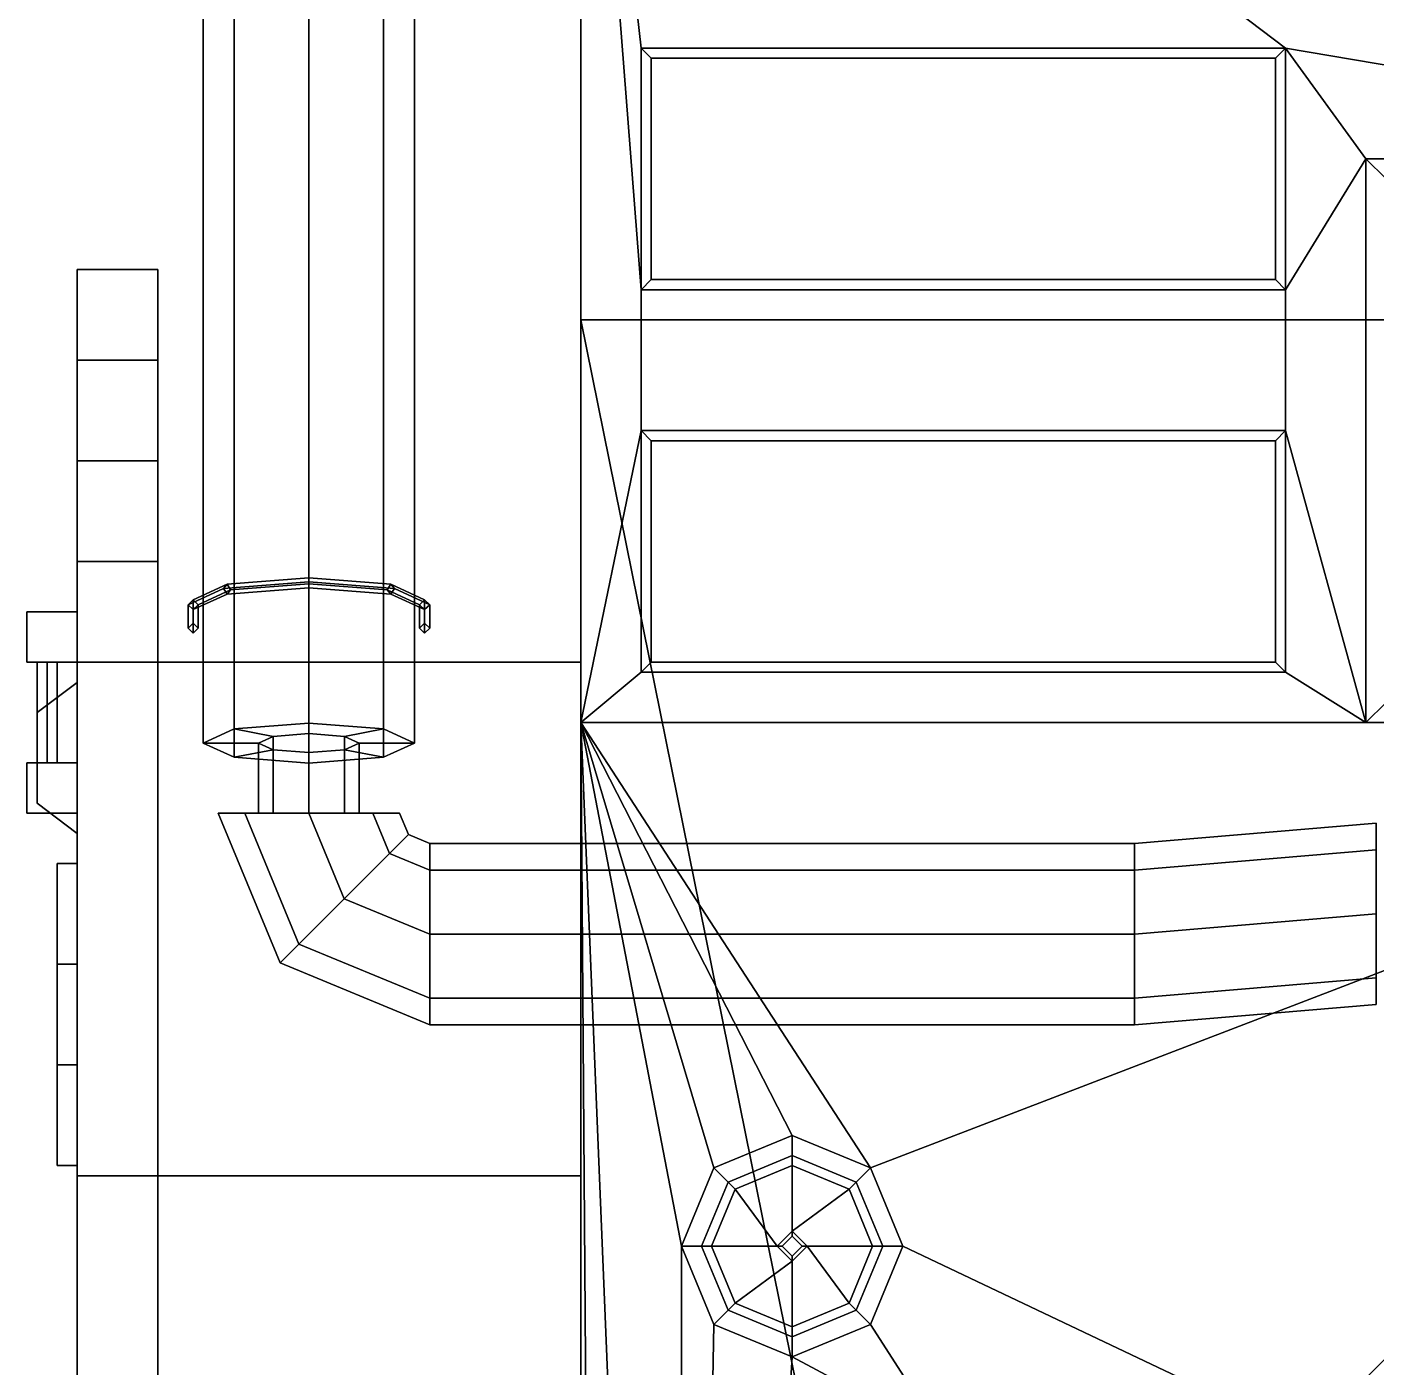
# Model space of a CAD drawing. Extents: x -1.27 to 1.27, y -2.88 to 3.46.
# Drawn here: x -1.27 to 0.07, y 1.37 to 2.701 of the extents above; entities that cross this region are included whole.
import ezdxf

# ---------------------------------------------------------------- set-up
doc = ezdxf.new("R2010")
doc.units = 0
doc.layers.get('0').update_dxf_attribs({"linetype": 'CONTINUOUS'})

msp = doc.modelspace()

# ---------------------------------------------------------------- linework, layer by layer
for points in [[(-1.0642, 3.2606, 1.6571), (-1.095, 3.2465, 1.5842), (-1.095, 1.9896, 1.8262), (-1.0642, 2.0037, 1.8991)], [(-0.99, 3.2664, 1.6873), (-1.0642, 3.2606, 1.6571), (-1.0642, 2.0037, 1.8991), (-0.99, 2.0095, 1.9293)], [(-0.9158, 3.2606, 1.6571), (-0.99, 3.2664, 1.6873), (-0.99, 2.0095, 1.9293), (-0.9158, 2.0037, 1.8991)], [(-0.885, 3.2465, 1.5842), (-0.9158, 3.2606, 1.6571), (-0.9158, 2.0037, 1.8991), (-0.885, 1.9896, 1.8262)], [(-1.095, 3.2465, 1.5842), (-1.0642, 3.2325, 1.5113), (-1.0642, 1.9756, 1.7533), (-1.095, 1.9896, 1.8262)], [(-0.9158, 3.2325, 1.5113), (-0.885, 3.2465, 1.5842), (-0.885, 1.9896, 1.8262), (-0.9158, 1.9756, 1.7533)], [(-1.0642, 3.2325, 1.5113), (-0.99, 3.2267, 1.4811), (-0.99, 1.9698, 1.7231), (-1.0642, 1.9756, 1.7533)], [(-0.99, 3.2267, 1.4811), (-0.9158, 3.2325, 1.5113), (-0.9158, 1.9756, 1.7533), (-0.99, 1.9698, 1.7231)], [(0.63, 2.57, 1.574), (0.72, 3.21, 1.43), (-0.72, 3.21, 1.43), (-0.02, 2.68, 1.5492)], [(-0.72, 3.21, 1.43), (-0.72, 3.21, 0.65), (-0.72, 2.91, 0.35), (-0.72, 2.41, 0.3)], [(-0.72, 2.07, 1.31), (-0.72, 3.21, 1.43), (-0.72, 2.41, 0.3), (-0.72, 2.07, 0.398)], [(-0.72, 2.01, 1.7), (-0.72, 3.21, 1.43), (-0.72, 2.07, 1.31), (-0.72, 1.56, 1.43)], [(-0.02, 2.68, 1.5492), (-0.72, 3.21, 1.43), (-0.72, 3.21, 1.43), (-0.66, 2.68, 1.5492)], [(-0.72, 3.21, 1.43), (-0.72, 3.21, 1.43), (-0.66, 2.44, 1.6032), (-0.66, 2.68, 1.5492)], [(-0.72, 3.21, 1.43), (-0.72, 2.01, 1.7), (-0.66, 2.3, 1.6347), (-0.66, 2.44, 1.6032)], [(0.72, 2.91, 0.35), (0.72, 2.41, 0.3), (-0.72, 2.41, 0.3), (-0.72, 2.91, 0.35)], [(-0.03, 2.67, 1.5845), (-0.02, 2.68, 1.5492), (-0.66, 2.68, 1.5492), (-0.65, 2.67, 1.5845)], [(-0.66, 2.68, 1.5492), (-0.66, 2.44, 1.6032), (-0.65, 2.45, 1.6345), (-0.65, 2.67, 1.5845)], [(-0.03, 2.45, 1.6345), (-0.02, 2.44, 1.6032), (-0.02, 2.68, 1.5492), (-0.03, 2.67, 1.5845)], [(-0.02, 2.44, 1.6032), (0.06, 2.57, 1.574), (0.06, 2.57, 1.574), (-0.02, 2.68, 1.5492)], [(0.06, 2.57, 1.574), (0.63, 2.57, 1.574), (0.63, 2.57, 1.574), (-0.02, 2.68, 1.5492)], [(-0.65, 2.67, 1.5845), (-0.65, 2.45, 1.6345), (-0.03, 2.45, 1.6345), (-0.03, 2.67, 1.5845)], [(-0.02, 2.44, 1.6032), (-0.02, 2.3, 1.6347), (0.06, 2.01, 1.7), (0.06, 2.57, 1.574)], [(0.06, 2.57, 1.574), (0.06, 2.01, 1.7), (0.08, 2.03, 1.72), (0.08, 2.55, 1.61)], [(0.61, 2.55, 1.61), (0.63, 2.57, 1.574), (0.06, 2.57, 1.574), (0.08, 2.55, 1.61)], [(-1.14, 2.46, 0.36), (-1.14, 2.37, 0.26), (-1.22, 2.37, 0.26), (-1.22, 2.46, 0.36)], [(-1.14, 2.27, 0.54), (-1.14, 2.46, 0.37), (-1.22, 2.46, 0.37), (-1.22, 2.27, 0.54)], [(-1.14, 2.46, 0.37), (-1.14, 2.46, 0.36), (-1.22, 2.46, 0.36), (-1.22, 2.46, 0.37)], [(-1.22, 2.46, 0.37), (-1.22, 2.46, 0.36), (-1.22, 2.37, 0.26), (-1.22, 2.27, 0.54)], [(-1.14, 2.07, 0.398), (-1.14, 2.46, 0.37), (-1.14, 2.27, 0.54), (-1.14, 2.17, 0.54)], [(-1.14, 2.07, 0.398), (-1.14, 2.37, 0.26), (-1.14, 2.46, 0.36), (-1.14, 2.46, 0.37)], [(-0.65, 2.45, 1.6345), (-0.66, 2.44, 1.6032), (-0.02, 2.44, 1.6032), (-0.03, 2.45, 1.6345)], [(-0.66, 2.44, 1.6032), (-0.66, 2.3, 1.6347), (-0.02, 2.3, 1.6347), (-0.02, 2.44, 1.6032)], [(0.12, -1.74, 0.3), (-0.72, 2.41, 0.3), (0.72, 2.41, 0.3), (0.72, -1.74, 0.3)], [(-0.72, -1.81, 0.398), (-0.72, 2.07, 0.398), (-0.72, 2.41, 0.3), (-0.72, -2.26, 0.3)], [(-0.72, -2.26, 0.3), (-0.72, 2.41, 0.3), (0.12, -1.74, 0.3), (0.12, -2.26, 0.3)], [(-1.14, 2.37, 0.26), (-1.14, -2.24, 0.26), (-1.22, -2.24, 0.26), (-1.22, 2.37, 0.26)], [(-1.22, 2.37, 0.26), (-1.22, -2.24, 0.26), (-1.22, -1.79, 0.3), (-1.22, 1.87, 0.3)], [(-1.22, 2.17, 0.54), (-1.22, 2.37, 0.26), (-1.22, 1.87, 0.3), (-1.22, 1.87, 0.47)], [(-1.22, 2.17, 0.54), (-1.22, 2.27, 0.54), (-1.22, 2.37, 0.26)], [(-1.14, 2.07, 0.398), (-1.14, -1.81, 0.398), (-1.14, -2.24, 0.26), (-1.14, 2.37, 0.26)], [(-0.72, 2.01, 1.7), (-0.72, 2.01, 1.7), (-0.66, 2.06, 1.6887), (-0.66, 2.3, 1.6347)], [(-0.66, 2.3, 1.6347), (-0.66, 2.06, 1.6887), (-0.65, 2.07, 1.72), (-0.65, 2.29, 1.67)], [(-0.03, 2.29, 1.67), (-0.02, 2.3, 1.6347), (-0.66, 2.3, 1.6347), (-0.65, 2.29, 1.67)], [(-0.03, 2.07, 1.72), (-0.02, 2.06, 1.6887), (-0.02, 2.3, 1.6347), (-0.03, 2.29, 1.67)], [(-0.02, 2.06, 1.6887), (0.06, 2.01, 1.7), (0.06, 2.01, 1.7), (-0.02, 2.3, 1.6347)], [(-0.65, 2.29, 1.67), (-0.65, 2.07, 1.72), (-0.03, 2.07, 1.72), (-0.03, 2.29, 1.67)], [(-1.14, 2.17, 0.54), (-1.14, 2.27, 0.54), (-1.22, 2.27, 0.54), (-1.22, 2.17, 0.54)], [(-1.14, 2.17, 1.21), (-1.14, 2.17, 0.54), (-1.22, 2.17, 0.54), (-1.22, 2.17, 1.21)], [(-1.14, 2.07, 1.31), (-1.14, 2.17, 1.21), (-1.22, 2.17, 1.21), (-1.22, 2.07, 1.31)], [(-1.22, 2.07, 0.6), (-1.22, 2.12, 0.6), (-1.22, 2.17, 0.54), (-1.22, 1.87, 0.47)], [(-1.22, 2.17, 1.21), (-1.22, 2.17, 0.54), (-1.22, 2.12, 0.6), (-1.22, 2.12, 0.8)], [(-1.22, 2.05, 1.16), (-1.22, 2.17, 1.21), (-1.22, 2.12, 0.8), (-1.22, 2.07, 0.8)], [(-1.22, 2.07, 1.31), (-1.22, 2.17, 1.21), (-1.22, 2.05, 1.16), (-1.22, 2.05, 1.28)], [(-1.14, 2.07, 0.398), (-1.14, 2.17, 0.54), (-1.14, 2.17, 1.21), (-1.14, 2.07, 1.31)], [(-1.105, 2.132, 1.7988), (-1.11, 2.1271, 1.7997), (-1.0749, 2.1432, 1.8831), (-1.0713, 2.1474, 1.8786)], [(-1.1, 2.1271, 1.7997), (-1.105, 2.132, 1.7988), (-1.0713, 2.1474, 1.8786), (-1.0678, 2.1418, 1.8761)], [(-1.0713, 2.1474, 1.8786), (-1.0749, 2.1432, 1.8831), (-0.99, 2.1498, 1.9176), (-0.99, 2.1538, 1.9117)], [(-1.0749, 2.1432, 1.8831), (-1.0713, 2.1376, 1.8805), (-0.99, 2.1439, 1.9136), (-0.99, 2.1498, 1.9176)], [(-1.0678, 2.1418, 1.8761), (-1.0713, 2.1474, 1.8786), (-0.99, 2.1538, 1.9117), (-0.99, 2.1479, 1.9078)], [(-1.0713, 2.1376, 1.8805), (-1.0678, 2.1418, 1.8761), (-0.99, 2.1479, 1.9078), (-0.99, 2.1439, 1.9136)], [(-0.99, 2.1479, 1.9078), (-0.99, 2.1538, 1.9117), (-0.9087, 2.1474, 1.8786), (-0.9122, 2.1418, 1.8761)], [(-0.99, 2.1538, 1.9117), (-0.99, 2.1498, 1.9176), (-0.9051, 2.1432, 1.8831), (-0.9087, 2.1474, 1.8786)], [(-0.99, 2.1498, 1.9176), (-0.99, 2.1439, 1.9136), (-0.9087, 2.1376, 1.8805), (-0.9051, 2.1432, 1.8831)], [(-0.99, 2.1439, 1.9136), (-0.99, 2.1479, 1.9078), (-0.9122, 2.1418, 1.8761), (-0.9087, 2.1376, 1.8805)], [(-0.9122, 2.1418, 1.8761), (-0.9087, 2.1474, 1.8786), (-0.875, 2.132, 1.7988), (-0.88, 2.1271, 1.7997)], [(-0.9087, 2.1474, 1.8786), (-0.9051, 2.1432, 1.8831), (-0.87, 2.1271, 1.7997), (-0.875, 2.132, 1.7988)], [(-1.11, 2.1271, 1.7997), (-1.105, 2.1222, 1.8007), (-1.0713, 2.1376, 1.8805), (-1.0749, 2.1432, 1.8831)], [(-1.105, 2.1087, 1.6778), (-1.11, 2.1038, 1.6789), (-1.11, 2.1271, 1.7997), (-1.105, 2.132, 1.7988)], [(-1.105, 2.1222, 1.8007), (-1.1, 2.1271, 1.7997), (-1.0678, 2.1418, 1.8761), (-1.0713, 2.1376, 1.8805)], [(-1.1, 2.1038, 1.6789), (-1.105, 2.1087, 1.6778), (-1.105, 2.132, 1.7988), (-1.1, 2.1271, 1.7997)], [(-0.9087, 2.1376, 1.8805), (-0.9122, 2.1418, 1.8761), (-0.88, 2.1271, 1.7997), (-0.875, 2.1222, 1.8007)], [(-0.9051, 2.1432, 1.8831), (-0.9087, 2.1376, 1.8805), (-0.875, 2.1222, 1.8007), (-0.87, 2.1271, 1.7997)], [(-0.875, 2.1087, 1.6778), (-0.88, 2.1038, 1.6789), (-0.88, 2.1271, 1.7997), (-0.875, 2.132, 1.7988)], [(-0.87, 2.1038, 1.6789), (-0.875, 2.1087, 1.6778), (-0.875, 2.132, 1.7988), (-0.87, 2.1271, 1.7997)], [(-1.22, 2.07, 0.8), (-1.22, 2.12, 0.8), (-1.27, 2.12, 0.78), (-1.27, 2.07, 0.78)], [(-1.27, 2.07, 0.62), (-1.27, 2.12, 0.62), (-1.22, 2.12, 0.6), (-1.22, 2.07, 0.6)], [(-1.27, 2.12, 0.78), (-1.27, 2.12, 0.62), (-1.27, 2.07, 0.62), (-1.27, 2.07, 0.78)], [(-1.22, 2.12, 0.8), (-1.22, 2.12, 0.6), (-1.27, 2.12, 0.62), (-1.27, 2.12, 0.78)], [(-1.11, 2.1038, 1.6789), (-1.105, 2.099, 1.68), (-1.105, 2.1222, 1.8007), (-1.11, 2.1271, 1.7997)], [(-1.105, 2.099, 1.68), (-1.1, 2.1038, 1.6789), (-1.1, 2.1271, 1.7997), (-1.105, 2.1222, 1.8007)], [(-0.88, 2.1038, 1.6789), (-0.875, 2.099, 1.68), (-0.875, 2.1222, 1.8007), (-0.88, 2.1271, 1.7997)], [(-0.875, 2.099, 1.68), (-0.87, 2.1038, 1.6789), (-0.87, 2.1271, 1.7997), (-0.875, 2.1222, 1.8007)], [(-1.27, 2.07, 0.78), (-1.27, 2.07, 0.62), (-1.22, 2.07, 0.6), (-1.22, 2.07, 0.8)], [(-1.25, 1.97, 0.76), (-1.26, 1.97, 0.77), (-1.26, 2.07, 0.77), (-1.25, 2.07, 0.76)], [(-1.26, 1.97, 0.77), (-1.25, 1.97, 0.78), (-1.25, 2.07, 0.78), (-1.26, 2.07, 0.77)], [(-1.25, 1.97, 0.62), (-1.26, 1.97, 0.63), (-1.26, 2.07, 0.63), (-1.25, 2.07, 0.62)], [(-1.26, 1.97, 0.63), (-1.25, 1.97, 0.64), (-1.25, 2.07, 0.64), (-1.26, 2.07, 0.63)], [(-1.24, 1.97, 0.77), (-1.25, 1.97, 0.76), (-1.25, 2.07, 0.76), (-1.24, 2.07, 0.77)], [(-1.25, 1.97, 0.78), (-1.24, 1.97, 0.77), (-1.24, 2.07, 0.77), (-1.25, 2.07, 0.78)], [(-1.24, 1.97, 0.63), (-1.25, 1.97, 0.62), (-1.25, 2.07, 0.62), (-1.24, 2.07, 0.63)], [(-1.25, 1.97, 0.64), (-1.24, 1.97, 0.63), (-1.24, 2.07, 0.63), (-1.25, 2.07, 0.64)], [(-0.72, 1.56, 1.43), (-0.72, 2.07, 1.31), (-1.22, 2.07, 1.31), (-1.22, 1.56, 1.43)], [(-1.22, 2.07, 0.8), (-1.22, 2.07, 0.6), (-1.22, 1.97, 0.6), (-1.22, 1.97, 0.8)], [(-1.22, 2.07, 0.6), (-1.22, 1.87, 0.47), (-1.22, 1.87, 0.47), (-1.22, 1.97, 0.6)], [(-1.22, 2.05, 1.16), (-1.22, 2.07, 0.8), (-1.22, 1.97, 0.8), (-1.22, 1.9, 1.16)], [(-1.22, 2.05, 1.28), (-1.22, 1.9, 1.28), (-1.22, 1.56, 1.43), (-1.22, 2.07, 1.31)], [(-0.72, 2.07, 1.31), (-0.72, 2.07, 0.398), (-1.14, 2.07, 0.398), (-1.14, 2.07, 1.31)], [(-0.72, 2.07, 0.398), (-0.72, -1.81, 0.398), (-1.14, -1.81, 0.398), (-1.14, 2.07, 0.398)], [(-0.65, 2.07, 1.72), (-0.66, 2.06, 1.6887), (-0.02, 2.06, 1.6887), (-0.03, 2.07, 1.72)], [(-0.66, 2.06, 1.6887), (-0.72, 2.01, 1.7), (0.06, 2.01, 1.7), (-0.02, 2.06, 1.6887)], [(-1.22, 2.05, 1.16), (-1.22, 1.9, 1.16), (-1.26, 1.93, 1.18), (-1.26, 2.02, 1.18)], [(-1.26, 2.02, 1.26), (-1.26, 1.93, 1.26), (-1.22, 1.9, 1.28), (-1.22, 2.05, 1.28)], [(-1.26, 2.02, 1.18), (-1.26, 2.02, 1.26), (-1.22, 2.05, 1.28), (-1.22, 2.05, 1.16)], [(0.08, 2.03, 1.72), (0.06, 2.01, 1.7), (0.63, 2.01, 1.7), (0.61, 2.03, 1.72)], [(-1.26, 1.93, 1.18), (-1.26, 1.93, 1.26), (-1.26, 2.02, 1.26), (-1.26, 2.02, 1.18)], [(-1.0642, 2.0037, 1.8991), (-1.095, 1.9896, 1.8262), (-1.04, 1.9896, 1.8262), (-1.0254, 1.9963, 1.8609)], [(-0.99, 2.0095, 1.9293), (-1.0642, 2.0037, 1.8991), (-1.0254, 1.9963, 1.8609), (-0.99, 1.9991, 1.8753)], [(-0.99, 1.9991, 1.8753), (-1.0254, 1.9963, 1.8609), (-1.0254, 1.92, 1.8654), (-0.99, 1.92, 1.88)], [(-0.9158, 2.0037, 1.8991), (-0.99, 2.0095, 1.9293), (-0.99, 1.9991, 1.8753), (-0.9546, 1.9963, 1.8609)], [(-0.9546, 1.9963, 1.8609), (-0.99, 1.9991, 1.8753), (-0.99, 1.92, 1.88), (-0.9546, 1.92, 1.8654)], [(-0.885, 1.9896, 1.8262), (-0.9158, 2.0037, 1.8991), (-0.9546, 1.9963, 1.8609), (-0.94, 1.9896, 1.8262)], [(-0.72, -1.3, 1.7), (-0.72, 2.01, 1.7), (-0.72, 1.56, 1.43), (-0.72, -0.72, 1.43)], [(-0.72, 2.01, 1.7), (-0.72, 2.01, 1.7), (-0.5878, 1.5678, 1.7), (-0.51, 1.6, 1.7)], [(-0.72, 2.01, 1.7), (-0.72, 2.01, 1.7), (-0.62, 1.49, 1.7), (-0.5878, 1.5678, 1.7)], [(-0.72, 2.01, 1.7), (-0.72, 2.01, 1.7), (-0.51, 1.6, 1.7), (-0.4322, 1.5678, 1.7)], [(-0.72, 2.01, 1.7), (-0.72, 2.01, 1.7), (-0.4322, 1.5678, 1.7), (0.72, 2.01, 1.7)], [(-0.72, 2.01, 1.7), (-0.72, 2.01, 1.7), (-0.621, -0.405, 1.7), (-0.62, 1.49, 1.7)], [(-0.72, 2.01, 1.7), (-0.72, 2.01, 1.7), (-0.7, -0.7, 1.7), (-0.621, -0.405, 1.7)], [(-0.72, 2.01, 1.7), (-0.72, 2.01, 1.7), (-0.72, -1.3, 1.7), (-0.7, -0.7, 1.7)], [(0, 1.3, 1.7), (0.72, 2.01, 1.7), (-0.4322, 1.5678, 1.7), (-0.4, 1.49, 1.7)], [(0.63, 0.67, 1.7), (0.72, 2.01, 1.7), (0, 1.3, 1.7), (0.06, 0.67, 1.7)], [(-1.095, 1.9896, 1.8262), (-1.0642, 1.9756, 1.7533), (-1.0254, 1.983, 1.7915), (-1.04, 1.9896, 1.8262)], [(-1.0254, 1.9963, 1.8609), (-1.04, 1.9896, 1.8262), (-1.04, 1.92, 1.83), (-1.0254, 1.92, 1.8654)], [(-1.04, 1.9896, 1.8262), (-1.0254, 1.983, 1.7915), (-1.0254, 1.92, 1.7946), (-1.04, 1.92, 1.83)], [(-0.94, 1.9896, 1.8262), (-0.9546, 1.9963, 1.8609), (-0.9546, 1.92, 1.8654), (-0.94, 1.92, 1.83)], [(-0.9158, 1.9756, 1.7533), (-0.885, 1.9896, 1.8262), (-0.94, 1.9896, 1.8262), (-0.9546, 1.983, 1.7915)], [(-0.9546, 1.983, 1.7915), (-0.94, 1.9896, 1.8262), (-0.94, 1.92, 1.83), (-0.9546, 1.92, 1.7946)], [(-1.27, 1.97, 0.78), (-1.27, 1.97, 0.62), (-1.27, 1.92, 0.62), (-1.27, 1.92, 0.78)], [(-1.22, 1.92, 0.8), (-1.22, 1.97, 0.8), (-1.27, 1.97, 0.78), (-1.27, 1.92, 0.78)], [(-1.22, 1.97, 0.8), (-1.22, 1.97, 0.6), (-1.27, 1.97, 0.62), (-1.27, 1.97, 0.78)], [(-1.27, 1.92, 0.62), (-1.27, 1.97, 0.62), (-1.22, 1.97, 0.6), (-1.22, 1.92, 0.6)], [(-1.22, 1.92, 0.6), (-1.22, 1.97, 0.6), (-1.22, 1.87, 0.47), (-1.22, 1.57, 0.47)], [(-1.22, 1.9, 1.16), (-1.22, 1.9, 1.16), (-1.22, 1.97, 0.8), (-1.22, 1.92, 0.8)], [(-1.0642, 1.9756, 1.7533), (-0.99, 1.9698, 1.7231), (-0.99, 1.9802, 1.7771), (-1.0254, 1.983, 1.7915)], [(-1.0254, 1.983, 1.7915), (-0.99, 1.9802, 1.7771), (-0.99, 1.92, 1.78), (-1.0254, 1.92, 1.7946)], [(-0.99, 1.9698, 1.7231), (-0.9158, 1.9756, 1.7533), (-0.9546, 1.983, 1.7915), (-0.99, 1.9802, 1.7771)], [(-0.99, 1.9802, 1.7771), (-0.9546, 1.983, 1.7915), (-0.9546, 1.92, 1.7946), (-0.99, 1.92, 1.78)], [(-1.22, 1.9, 1.16), (-1.22, 1.9, 1.28), (-1.26, 1.93, 1.26), (-1.26, 1.93, 1.18)], [(-1.27, 1.92, 0.78), (-1.27, 1.92, 0.62), (-1.22, 1.92, 0.6), (-1.22, 1.92, 0.8)], [(-1.22, 1.92, 0.8), (-1.22, 1.92, 0.6), (-1.22, 1.57, 0.47), (-1.22, 1.36, 0.61)], [(-1.22, 1.92, 0.8), (-1.22, 1.36, 0.61), (-1.22, 1.36, 1.36), (-1.22, 1.9, 1.16)], [(-1.0185, 1.7715, 1.8), (-0.9999, 1.7901, 1.8636), (-1.0536, 1.92, 1.8636), (-1.08, 1.92, 1.8)], [(-0.9999, 1.7901, 1.7364), (-1.0185, 1.7715, 1.8), (-1.08, 1.92, 1.8), (-1.0536, 1.92, 1.7364)], [(-1.0254, 1.92, 1.8654), (-1.04, 1.92, 1.83), (-1.08, 1.92, 1.8), (-1.0536, 1.92, 1.8636)], [(-1.04, 1.92, 1.83), (-1.0254, 1.92, 1.7946), (-1.0536, 1.92, 1.7364), (-1.08, 1.92, 1.8)], [(-0.9999, 1.7901, 1.8636), (-0.9549, 1.8351, 1.89), (-0.99, 1.92, 1.89), (-1.0536, 1.92, 1.8636)], [(-0.9549, 1.8351, 1.71), (-0.9999, 1.7901, 1.7364), (-1.0536, 1.92, 1.7364), (-0.99, 1.92, 1.71)], [(-0.99, 1.92, 1.88), (-1.0254, 1.92, 1.8654), (-1.0536, 1.92, 1.8636), (-0.99, 1.92, 1.89)], [(-1.0254, 1.92, 1.7946), (-0.99, 1.92, 1.78), (-0.99, 1.92, 1.71), (-1.0536, 1.92, 1.7364)], [(-0.9549, 1.8351, 1.89), (-0.9099, 1.8801, 1.8636), (-0.9264, 1.92, 1.8636), (-0.99, 1.92, 1.89)], [(-0.9099, 1.8801, 1.7364), (-0.9549, 1.8351, 1.71), (-0.99, 1.92, 1.71), (-0.9264, 1.92, 1.7364)], [(-0.99, 1.92, 1.78), (-0.9546, 1.92, 1.7946), (-0.9264, 1.92, 1.7364), (-0.99, 1.92, 1.71)], [(-0.9546, 1.92, 1.8654), (-0.99, 1.92, 1.88), (-0.99, 1.92, 1.89), (-0.9264, 1.92, 1.8636)], [(-0.9546, 1.92, 1.7946), (-0.94, 1.92, 1.83), (-0.9, 1.92, 1.8), (-0.9264, 1.92, 1.7364)], [(-0.94, 1.92, 1.83), (-0.9546, 1.92, 1.8654), (-0.9264, 1.92, 1.8636), (-0.9, 1.92, 1.8)], [(-0.9099, 1.8801, 1.8636), (-0.8912, 1.8988, 1.8), (-0.9, 1.92, 1.8), (-0.9264, 1.92, 1.8636)], [(-0.8912, 1.8988, 1.8), (-0.9099, 1.8801, 1.7364), (-0.9264, 1.92, 1.7364), (-0.9, 1.92, 1.8)], [(0.07, 1.8836, 1.8636), (0.07, 1.91, 1.8), (-0.17, 1.89, 1.8), (-0.17, 1.8636, 1.8636)], [(0.07, 1.91, 1.8), (0.07, 1.8836, 1.7364), (-0.17, 1.8636, 1.7364), (-0.17, 1.89, 1.8)], [(-1.22, 1.9, 1.16), (-1.22, 1.36, 1.36), (-1.22, 1.56, 1.43), (-1.22, 1.9, 1.28)], [(-0.87, 1.8636, 1.8636), (-0.87, 1.89, 1.8), (-0.8912, 1.8988, 1.8), (-0.9099, 1.8801, 1.8636)], [(-0.87, 1.89, 1.8), (-0.87, 1.8636, 1.7364), (-0.9099, 1.8801, 1.7364), (-0.8912, 1.8988, 1.8)], [(-0.17, 1.8636, 1.8636), (-0.17, 1.89, 1.8), (-0.87, 1.89, 1.8), (-0.87, 1.8636, 1.8636)], [(-0.17, 1.89, 1.8), (-0.17, 1.8636, 1.7364), (-0.87, 1.8636, 1.7364), (-0.87, 1.89, 1.8)], [(-0.87, 1.8, 1.89), (-0.87, 1.8636, 1.8636), (-0.9099, 1.8801, 1.8636), (-0.9549, 1.8351, 1.89)], [(-0.87, 1.8636, 1.7364), (-0.87, 1.8, 1.71), (-0.9549, 1.8351, 1.71), (-0.9099, 1.8801, 1.7364)], [(0.07, 1.82, 1.89), (0.07, 1.8836, 1.8636), (-0.17, 1.8636, 1.8636), (-0.17, 1.8, 1.89)], [(0.07, 1.8836, 1.7364), (0.07, 1.82, 1.71), (-0.17, 1.8, 1.71), (-0.17, 1.8636, 1.7364)], [(-1.22, 1.57, 0.47), (-1.22, 1.87, 0.47), (-1.24, 1.87, 0.47), (-1.24, 1.57, 0.47)], [(-1.22, 1.87, 0.47), (-1.22, 1.87, 0.3), (-1.24, 1.87, 0.3), (-1.24, 1.87, 0.47)], [(-1.22, 1.87, 0.3), (-1.22, 1.77, 0.3), (-1.24, 1.77, 0.3), (-1.24, 1.87, 0.3)], [(-1.24, 1.57, 0.47), (-1.24, 1.87, 0.47), (-1.24, 1.77, 0.34), (-1.24, 1.67, 0.34)], [(-1.24, 1.87, 0.3), (-1.24, 1.77, 0.3), (-1.24, 1.77, 0.34), (-1.24, 1.87, 0.47)], [(-0.17, 1.8, 1.89), (-0.17, 1.8636, 1.8636), (-0.87, 1.8636, 1.8636), (-0.87, 1.8, 1.89)], [(-0.17, 1.8636, 1.7364), (-0.17, 1.8, 1.71), (-0.87, 1.8, 1.71), (-0.87, 1.8636, 1.7364)], [(-0.87, 1.7364, 1.8636), (-0.87, 1.8, 1.89), (-0.9549, 1.8351, 1.89), (-0.9999, 1.7901, 1.8636)], [(-0.87, 1.8, 1.71), (-0.87, 1.7364, 1.7364), (-0.9999, 1.7901, 1.7364), (-0.9549, 1.8351, 1.71)], [(0.07, 1.7564, 1.8636), (0.07, 1.82, 1.89), (-0.17, 1.8, 1.89), (-0.17, 1.7364, 1.8636)], [(0.07, 1.82, 1.71), (0.07, 1.7564, 1.7364), (-0.17, 1.7364, 1.7364), (-0.17, 1.8, 1.71)], [(-0.17, 1.7364, 1.8636), (-0.17, 1.8, 1.89), (-0.87, 1.8, 1.89), (-0.87, 1.7364, 1.8636)], [(-0.17, 1.8, 1.71), (-0.17, 1.7364, 1.7364), (-0.87, 1.7364, 1.7364), (-0.87, 1.8, 1.71)], [(-0.87, 1.71, 1.8), (-0.87, 1.7364, 1.8636), (-0.9999, 1.7901, 1.8636), (-1.0185, 1.7715, 1.8)], [(-0.87, 1.7364, 1.7364), (-0.87, 1.71, 1.8), (-1.0185, 1.7715, 1.8), (-0.9999, 1.7901, 1.7364)], [(-1.22, 1.77, 0.3), (-1.22, 1.77, 0.34), (-1.24, 1.77, 0.34), (-1.24, 1.77, 0.3)], [(-1.22, 1.77, 0.34), (-1.22, 1.67, 0.34), (-1.24, 1.67, 0.34), (-1.24, 1.77, 0.34)], [(-1.22, 1.67, 0.3), (-1.22, 1.67, 0.34), (-1.22, 1.77, 0.34), (-1.22, 1.77, 0.3)], [(0.07, 1.73, 1.8), (0.07, 1.7564, 1.8636), (-0.17, 1.7364, 1.8636), (-0.17, 1.71, 1.8)], [(0.07, 1.7564, 1.7364), (0.07, 1.73, 1.8), (-0.17, 1.71, 1.8), (-0.17, 1.7364, 1.7364)], [(-0.17, 1.71, 1.8), (-0.17, 1.7364, 1.8636), (-0.87, 1.7364, 1.8636), (-0.87, 1.71, 1.8)], [(-0.17, 1.7364, 1.7364), (-0.17, 1.71, 1.8), (-0.87, 1.71, 1.8), (-0.87, 1.7364, 1.7364)], [(-1.22, 1.67, 0.3), (-1.22, 1.57, 0.3), (-1.24, 1.57, 0.3), (-1.24, 1.67, 0.3)], [(-1.22, 1.67, 0.34), (-1.22, 1.67, 0.3), (-1.24, 1.67, 0.3), (-1.24, 1.67, 0.34)], [(-1.24, 1.67, 0.3), (-1.24, 1.57, 0.3), (-1.24, 1.57, 0.47), (-1.24, 1.67, 0.34)], [(-0.51, 1.6, 1.7), (-0.5878, 1.5678, 1.7), (-0.5878, 1.5678, 1.94), (-0.51, 1.6, 1.94)], [(-0.51, 1.6, 1.94), (-0.5878, 1.5678, 1.94), (-0.5666, 1.5466, 1.94), (-0.51, 1.57, 1.94)], [(-0.4322, 1.5678, 1.7), (-0.51, 1.6, 1.7), (-0.51, 1.6, 1.94), (-0.4322, 1.5678, 1.94)], [(-0.4322, 1.5678, 1.94), (-0.51, 1.6, 1.94), (-0.51, 1.57, 1.94), (-0.4534, 1.5466, 1.94)], [(-1.22, 1.57, 0.3), (-1.22, 1.57, 0.47), (-1.24, 1.57, 0.47), (-1.24, 1.57, 0.3)], [(-1.22, 0.74, 0.3), (-1.22, 0.74, 0.47), (-1.22, 1.57, 0.47), (-1.22, 1.57, 0.3)], [(-1.22, -1.49, 0.47), (-1.22, 0.13, 0.61), (-1.22, 1.36, 0.61), (-1.22, 1.57, 0.47)], [(-0.51, 1.58, 2.02), (-0.5736, 1.5536, 2.02), (-0.5666, 1.5466, 2.03), (-0.51, 1.57, 2.03)], [(-0.5736, 1.5536, 2.02), (-0.51, 1.58, 2.02), (-0.51, 1.57, 2), (-0.5666, 1.5466, 2)], [(-0.5736, 1.5536, 1.99), (-0.51, 1.58, 1.99), (-0.51, 1.57, 1.97), (-0.5666, 1.5466, 1.97)], [(-0.51, 1.58, 1.99), (-0.5736, 1.5536, 1.99), (-0.5666, 1.5466, 2), (-0.51, 1.57, 2)], [(-0.51, 1.58, 1.96), (-0.5736, 1.5536, 1.96), (-0.5666, 1.5466, 1.97), (-0.51, 1.57, 1.97)], [(-0.5736, 1.5536, 1.96), (-0.51, 1.58, 1.96), (-0.51, 1.57, 1.94), (-0.5666, 1.5466, 1.94)], [(-0.5736, 1.5536, 2.05), (-0.51, 1.58, 2.05), (-0.51, 1.57, 2.03), (-0.5666, 1.5466, 2.03)], [(-0.51, 1.58, 2.05), (-0.5736, 1.5536, 2.05), (-0.5666, 1.5466, 2.06), (-0.51, 1.57, 2.06)], [(-0.51, 1.57, 2.06), (-0.5666, 1.5466, 2.06), (-0.525, 1.49, 2.09), (-0.51, 1.505, 2.09)], [(-0.4464, 1.5536, 2.02), (-0.51, 1.58, 2.02), (-0.51, 1.57, 2.03), (-0.4534, 1.5466, 2.03)], [(-0.51, 1.58, 2.02), (-0.4464, 1.5536, 2.02), (-0.4534, 1.5466, 2), (-0.51, 1.57, 2)], [(-0.51, 1.58, 1.99), (-0.4464, 1.5536, 1.99), (-0.4534, 1.5466, 1.97), (-0.51, 1.57, 1.97)], [(-0.4464, 1.5536, 1.99), (-0.51, 1.58, 1.99), (-0.51, 1.57, 2), (-0.4534, 1.5466, 2)], [(-0.4464, 1.5536, 1.96), (-0.51, 1.58, 1.96), (-0.51, 1.57, 1.97), (-0.4534, 1.5466, 1.97)], [(-0.51, 1.58, 1.96), (-0.4464, 1.5536, 1.96), (-0.4534, 1.5466, 1.94), (-0.51, 1.57, 1.94)], [(-0.51, 1.58, 2.05), (-0.4464, 1.5536, 2.05), (-0.4534, 1.5466, 2.03), (-0.51, 1.57, 2.03)], [(-0.4464, 1.5536, 2.05), (-0.51, 1.58, 2.05), (-0.51, 1.57, 2.06), (-0.4534, 1.5466, 2.06)], [(-0.4534, 1.5466, 2.06), (-0.51, 1.57, 2.06), (-0.51, 1.505, 2.09)], [(-0.72, -0.72, 1.43), (-0.72, 1.56, 1.43), (-1.22, 1.56, 1.43), (-1.22, -0.72, 1.43)], [(-1.22, -0.72, 1.43), (-1.22, 1.56, 1.43), (-1.22, 1.36, 1.36), (-1.22, 0.13, 1.36)], [(-0.5878, 1.5678, 1.7), (-0.62, 1.49, 1.7), (-0.62, 1.49, 1.94), (-0.5878, 1.5678, 1.94)], [(-0.5878, 1.5678, 1.94), (-0.62, 1.49, 1.94), (-0.59, 1.49, 1.94), (-0.5666, 1.5466, 1.94)], [(-0.4, 1.49, 1.94), (-0.4322, 1.5678, 1.94), (-0.4534, 1.5466, 1.94), (-0.43, 1.49, 1.94)], [(-0.4, 1.49, 1.7), (-0.4322, 1.5678, 1.7), (-0.4322, 1.5678, 1.94), (-0.4, 1.49, 1.94)], [(-0.5736, 1.5536, 2.02), (-0.6, 1.49, 2.02), (-0.59, 1.49, 2.03), (-0.5666, 1.5466, 2.03)], [(-0.6, 1.49, 2.02), (-0.5736, 1.5536, 2.02), (-0.5666, 1.5466, 2), (-0.59, 1.49, 2)], [(-0.6, 1.49, 1.99), (-0.5736, 1.5536, 1.99), (-0.5666, 1.5466, 1.97), (-0.59, 1.49, 1.97)], [(-0.5736, 1.5536, 1.99), (-0.6, 1.49, 1.99), (-0.59, 1.49, 2), (-0.5666, 1.5466, 2)], [(-0.5736, 1.5536, 1.96), (-0.6, 1.49, 1.96), (-0.59, 1.49, 1.97), (-0.5666, 1.5466, 1.97)], [(-0.6, 1.49, 1.96), (-0.5736, 1.5536, 1.96), (-0.5666, 1.5466, 1.94), (-0.59, 1.49, 1.94)], [(-0.6, 1.49, 2.05), (-0.5736, 1.5536, 2.05), (-0.5666, 1.5466, 2.03), (-0.59, 1.49, 2.03)], [(-0.5736, 1.5536, 2.05), (-0.6, 1.49, 2.05), (-0.59, 1.49, 2.06), (-0.5666, 1.5466, 2.06)], [(-0.5666, 1.5466, 2.06), (-0.59, 1.49, 2.06), (-0.525, 1.49, 2.09)], [(-0.43, 1.49, 2.06), (-0.4534, 1.5466, 2.06), (-0.51, 1.505, 2.09), (-0.495, 1.49, 2.09)], [(-0.42, 1.49, 2.02), (-0.4464, 1.5536, 2.02), (-0.4534, 1.5466, 2.03), (-0.43, 1.49, 2.03)], [(-0.4464, 1.5536, 2.02), (-0.42, 1.49, 2.02), (-0.43, 1.49, 2), (-0.4534, 1.5466, 2)], [(-0.4464, 1.5536, 1.99), (-0.42, 1.49, 1.99), (-0.43, 1.49, 1.97), (-0.4534, 1.5466, 1.97)], [(-0.42, 1.49, 1.99), (-0.4464, 1.5536, 1.99), (-0.4534, 1.5466, 2), (-0.43, 1.49, 2)], [(-0.42, 1.49, 1.96), (-0.4464, 1.5536, 1.96), (-0.4534, 1.5466, 1.97), (-0.43, 1.49, 1.97)], [(-0.4464, 1.5536, 1.96), (-0.42, 1.49, 1.96), (-0.43, 1.49, 1.94), (-0.4534, 1.5466, 1.94)], [(-0.4464, 1.5536, 2.05), (-0.42, 1.49, 2.05), (-0.43, 1.49, 2.03), (-0.4534, 1.5466, 2.03)], [(-0.42, 1.49, 2.05), (-0.4464, 1.5536, 2.05), (-0.4534, 1.5466, 2.06), (-0.43, 1.49, 2.06)], [(-0.51, 1.505, 2.09), (-0.525, 1.49, 2.09), (-0.52, 1.49, 3.09), (-0.51, 1.5, 3.09)], [(-0.495, 1.49, 2.09), (-0.51, 1.505, 2.09), (-0.51, 1.5, 3.09), (-0.5, 1.49, 3.09)], [(-0.621, -0.405, 1.7), (-0.621, -0.405, 1.7), (-0.5878, 1.4122, 1.7), (-0.62, 1.49, 1.7)], [(-0.62, 1.49, 1.7), (-0.5878, 1.4122, 1.7), (-0.5878, 1.4122, 1.94), (-0.62, 1.49, 1.94)], [(-0.62, 1.49, 1.94), (-0.5878, 1.4122, 1.94), (-0.5666, 1.4334, 1.94), (-0.59, 1.49, 1.94)], [(-0.6, 1.49, 2.02), (-0.5736, 1.4264, 2.02), (-0.5666, 1.4334, 2.03), (-0.59, 1.49, 2.03)], [(-0.5736, 1.4264, 2.02), (-0.6, 1.49, 2.02), (-0.59, 1.49, 2), (-0.5666, 1.4334, 2)], [(-0.5736, 1.4264, 1.99), (-0.6, 1.49, 1.99), (-0.59, 1.49, 1.97), (-0.5666, 1.4334, 1.97)], [(-0.6, 1.49, 1.99), (-0.5736, 1.4264, 1.99), (-0.5666, 1.4334, 2), (-0.59, 1.49, 2)], [(-0.6, 1.49, 1.96), (-0.5736, 1.4264, 1.96), (-0.5666, 1.4334, 1.97), (-0.59, 1.49, 1.97)], [(-0.5736, 1.4264, 1.96), (-0.6, 1.49, 1.96), (-0.59, 1.49, 1.94), (-0.5666, 1.4334, 1.94)], [(-0.5736, 1.4264, 2.05), (-0.6, 1.49, 2.05), (-0.59, 1.49, 2.03), (-0.5666, 1.4334, 2.03)], [(-0.6, 1.49, 2.05), (-0.5736, 1.4264, 2.05), (-0.5666, 1.4334, 2.06), (-0.59, 1.49, 2.06)], [(-0.59, 1.49, 2.06), (-0.5666, 1.4334, 2.06), (-0.51, 1.475, 2.09), (-0.525, 1.49, 2.09)], [(-0.525, 1.49, 2.09), (-0.51, 1.475, 2.09), (-0.51, 1.48, 3.09), (-0.52, 1.49, 3.09)], [(-0.51, 1.5, 3.09), (-0.52, 1.49, 3.09), (-0.51, 1.48, 3.09), (-0.5, 1.49, 3.09)], [(-0.51, 1.475, 2.09), (-0.495, 1.49, 2.09), (-0.5, 1.49, 3.09), (-0.51, 1.48, 3.09)], [(-0.51, 1.41, 2.06), (-0.4534, 1.4334, 2.06), (-0.495, 1.49, 2.09), (-0.51, 1.475, 2.09)], [(-0.4534, 1.4334, 2.06), (-0.43, 1.49, 2.06), (-0.495, 1.49, 2.09)], [(-0.4464, 1.4264, 2.02), (-0.42, 1.49, 2.02), (-0.43, 1.49, 2.03), (-0.4534, 1.4334, 2.03)], [(-0.42, 1.49, 2.02), (-0.4464, 1.4264, 2.02), (-0.4534, 1.4334, 2), (-0.43, 1.49, 2)], [(-0.42, 1.49, 1.99), (-0.4464, 1.4264, 1.99), (-0.4534, 1.4334, 1.97), (-0.43, 1.49, 1.97)], [(-0.4464, 1.4264, 1.99), (-0.42, 1.49, 1.99), (-0.43, 1.49, 2), (-0.4534, 1.4334, 2)], [(-0.4464, 1.4264, 1.96), (-0.42, 1.49, 1.96), (-0.43, 1.49, 1.97), (-0.4534, 1.4334, 1.97)], [(-0.42, 1.49, 1.96), (-0.4464, 1.4264, 1.96), (-0.4534, 1.4334, 1.94), (-0.43, 1.49, 1.94)], [(-0.42, 1.49, 2.05), (-0.4464, 1.4264, 2.05), (-0.4534, 1.4334, 2.03), (-0.43, 1.49, 2.03)], [(-0.4464, 1.4264, 2.05), (-0.42, 1.49, 2.05), (-0.43, 1.49, 2.06), (-0.4534, 1.4334, 2.06)], [(-0.4322, 1.4122, 1.94), (-0.4, 1.49, 1.94), (-0.43, 1.49, 1.94), (-0.4534, 1.4334, 1.94)], [(-0.4322, 1.4122, 1.7), (-0.4, 1.49, 1.7), (-0.4, 1.49, 1.94), (-0.4322, 1.4122, 1.94)], [(0, 1.3, 1.7), (-0.4, 1.49, 1.7), (-0.4322, 1.4122, 1.7), (-0.36, 1.3, 1.7)], [(-0.5666, 1.4334, 2.06), (-0.51, 1.41, 2.06), (-0.51, 1.475, 2.09)], [(-0.5878, 1.4122, 1.94), (-0.51, 1.38, 1.94), (-0.51, 1.41, 1.94), (-0.5666, 1.4334, 1.94)], [(-0.5736, 1.4264, 2.02), (-0.51, 1.4, 2.02), (-0.51, 1.41, 2.03), (-0.5666, 1.4334, 2.03)], [(-0.51, 1.4, 2.02), (-0.5736, 1.4264, 2.02), (-0.5666, 1.4334, 2), (-0.51, 1.41, 2)], [(-0.51, 1.4, 1.99), (-0.5736, 1.4264, 1.99), (-0.5666, 1.4334, 1.97), (-0.51, 1.41, 1.97)], [(-0.5736, 1.4264, 1.99), (-0.51, 1.4, 1.99), (-0.51, 1.41, 2), (-0.5666, 1.4334, 2)], [(-0.5736, 1.4264, 1.96), (-0.51, 1.4, 1.96), (-0.51, 1.41, 1.97), (-0.5666, 1.4334, 1.97)], [(-0.51, 1.4, 1.96), (-0.5736, 1.4264, 1.96), (-0.5666, 1.4334, 1.94), (-0.51, 1.41, 1.94)], [(-0.51, 1.4, 2.05), (-0.5736, 1.4264, 2.05), (-0.5666, 1.4334, 2.03), (-0.51, 1.41, 2.03)], [(-0.5736, 1.4264, 2.05), (-0.51, 1.4, 2.05), (-0.51, 1.41, 2.06), (-0.5666, 1.4334, 2.06)], [(-0.51, 1.4, 2.02), (-0.4464, 1.4264, 2.02), (-0.4534, 1.4334, 2.03), (-0.51, 1.41, 2.03)], [(-0.4464, 1.4264, 2.02), (-0.51, 1.4, 2.02), (-0.51, 1.41, 2), (-0.4534, 1.4334, 2)], [(-0.4464, 1.4264, 1.99), (-0.51, 1.4, 1.99), (-0.51, 1.41, 1.97), (-0.4534, 1.4334, 1.97)], [(-0.51, 1.4, 1.99), (-0.4464, 1.4264, 1.99), (-0.4534, 1.4334, 2), (-0.51, 1.41, 2)], [(-0.51, 1.4, 1.96), (-0.4464, 1.4264, 1.96), (-0.4534, 1.4334, 1.97), (-0.51, 1.41, 1.97)], [(-0.4464, 1.4264, 1.96), (-0.51, 1.4, 1.96), (-0.51, 1.41, 1.94), (-0.4534, 1.4334, 1.94)], [(-0.4464, 1.4264, 2.05), (-0.51, 1.4, 2.05), (-0.51, 1.41, 2.03), (-0.4534, 1.4334, 2.03)], [(-0.51, 1.4, 2.05), (-0.4464, 1.4264, 2.05), (-0.4534, 1.4334, 2.06), (-0.51, 1.41, 2.06)], [(-0.51, 1.38, 1.94), (-0.4322, 1.4122, 1.94), (-0.4534, 1.4334, 1.94), (-0.51, 1.41, 1.94)], [(-0.621, -0.405, 1.7), (-0.621, -0.405, 1.7), (-0.51, 1.38, 1.7), (-0.5878, 1.4122, 1.7)], [(-0.5878, 1.4122, 1.7), (-0.51, 1.38, 1.7), (-0.51, 1.38, 1.94), (-0.5878, 1.4122, 1.94)], [(-0.51, 1.38, 1.7), (-0.4322, 1.4122, 1.7), (-0.4322, 1.4122, 1.94), (-0.51, 1.38, 1.94)], [(-0.36, 1.3, 1.7), (-0.36, 1.3, 1.7), (-0.4322, 1.4122, 1.7), (-0.51, 1.38, 1.7)], [(-0.51, 1.38, 1.7), (-0.621, -0.405, 1.7), (-0.36, 0.19, 1.7), (-0.36, 1.3, 1.7)]]:
    msp.add_3dface(points)

doc.saveas('drawing.dxf')
